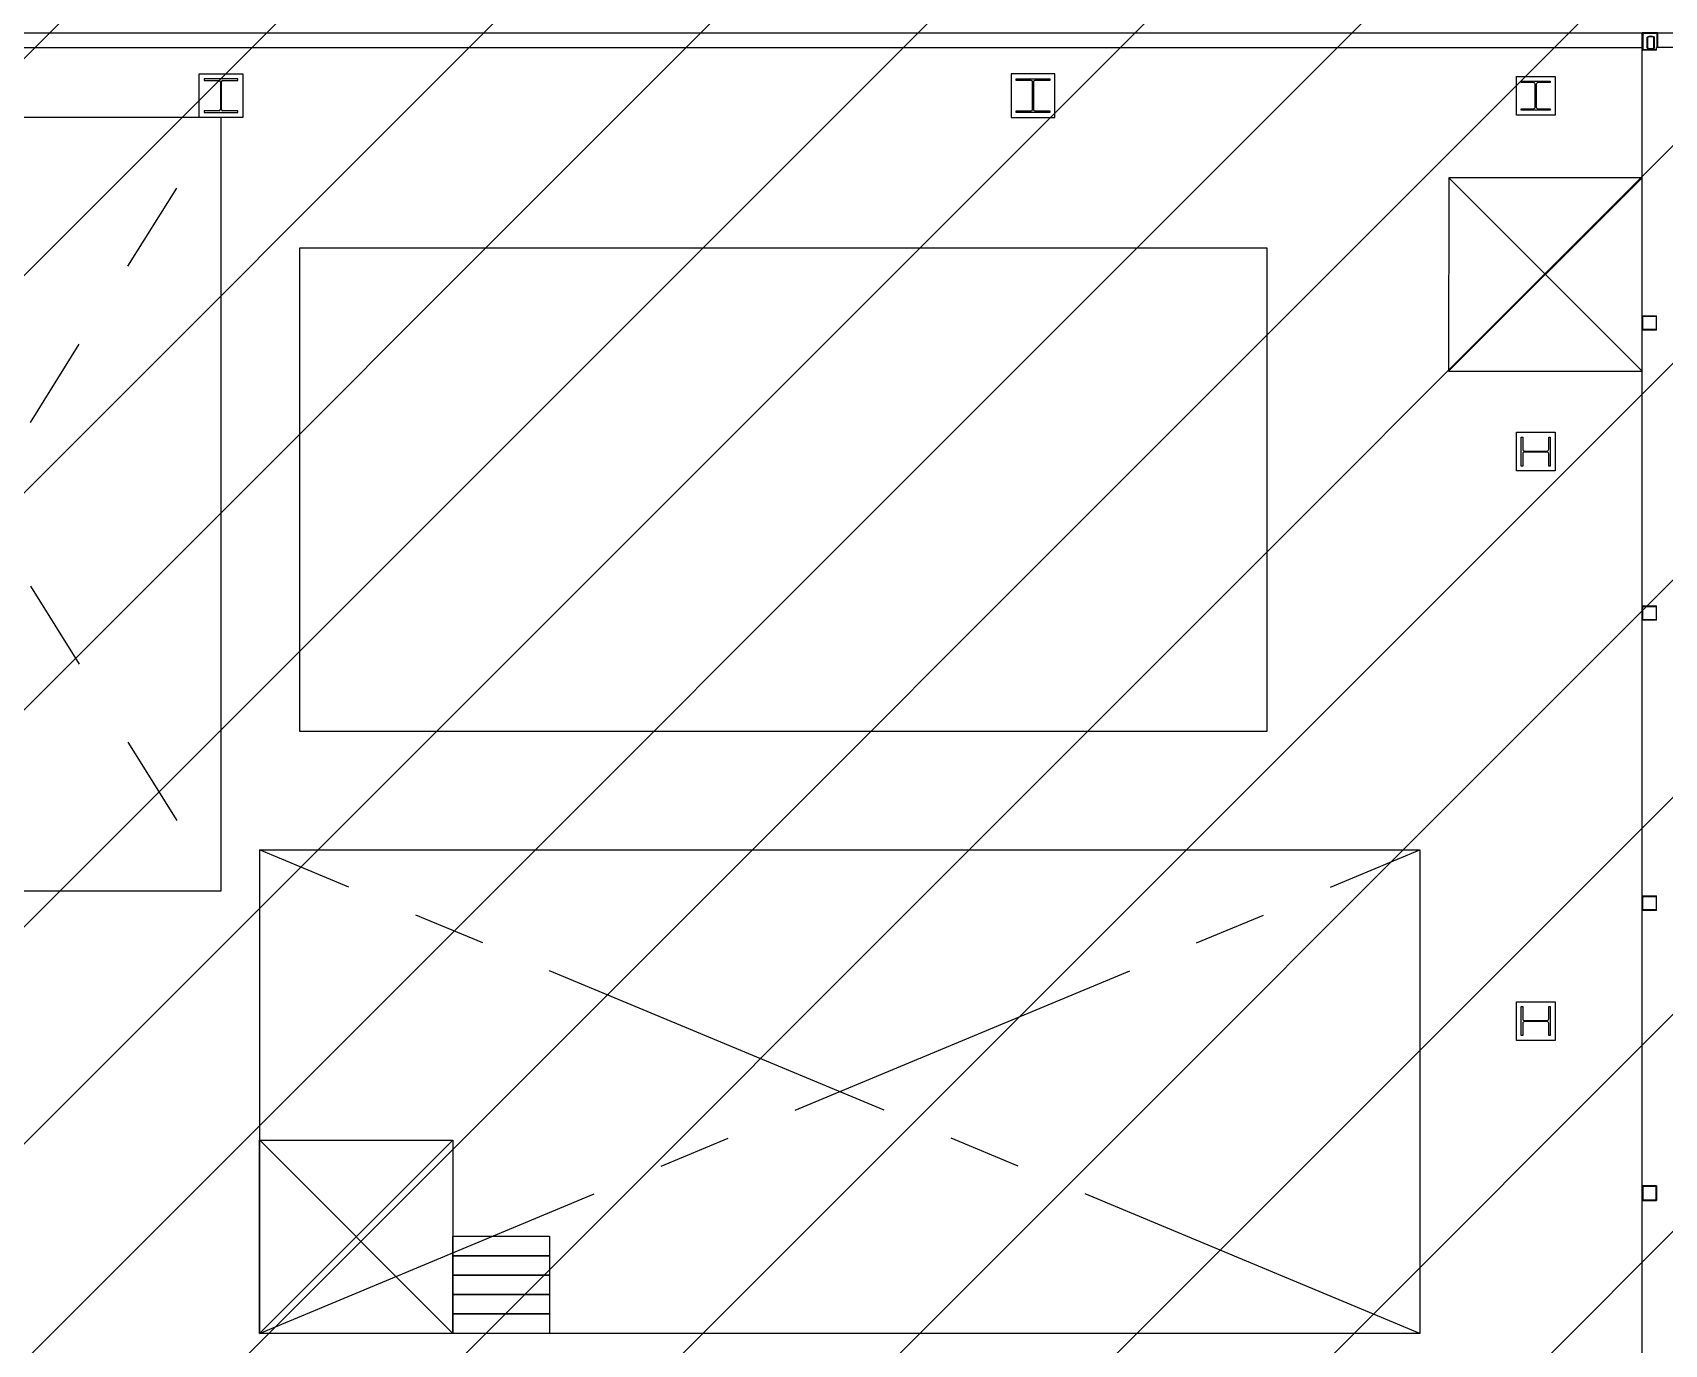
# Model space of a CAD drawing. Header units: millimetres. Extents: x -300 to 383236, y -195106 to -144646.
# Drawn here: x 140328 to 141341, y -149732 to -148918 of the extents above; entities that cross this region are included whole.
import ezdxf

# ---------------------------------------------------------------- set-up
doc = ezdxf.new("R2010")
doc.units = ezdxf.units.MM
doc.header["$LTSCALE"] = 60
doc.linetypes.add('CENTER', pattern=[2, 1.25, -0.25, 0.25, -0.25])
doc.linetypes.add('PHANTOM2', pattern=[31.75, 15.875, -3.175, 3.175, -3.175, 3.175, -3.175])
for name, color, linetype in [('C_CEN', 1, 'CENTER'), ('C_STEEL', 2, 'Continuous'), ('C_TEXT_01', 2, 'Continuous')]:
    doc.layers.add(name, color=color, linetype=linetype)

# ---------------------------------------------------------------- blocks, each defined once
blk = doc.blocks.new('KEY PLAN_NEW')
h = blk.add_hatch()
h.set_pattern_fill('ANSI31', color=253, scale=2)
h.set_pattern_definition([(45, (-1396.921, -1800.0236), (-4.490128, 4.490128), [])])
edge = h.paths.add_edge_path()
edge.add_line((-2006.86, -1075.94), (-2006.86, -1091.94))
edge.add_line((-2006.86, -1091.94), (-2067.86, -1091.94))
edge.add_line((-2067.86, -1091.94), (-2067.86, -1375.94))
edge.add_line((-2067.86, -1375.94), (-2006.86, -1375.94))
edge.add_line((-2006.86, -1375.94), (-2006.86, -1391.94))
edge.add_line((-2006.86, -1391.94), (-2007.86, -1391.94))
edge.add_line((-2007.86, -1391.94), (-2007.86, -1488.94))
edge.add_line((-2007.86, -1488.94), (-2008.31, -1488.94))
edge.add_arc((-2028.72, -1493.5), 20.91, 12.5777, 76.5787)
edge.add_line((-2023.86, -1473.16), (-2023.86, -1391.94))
edge.add_line((-2023.86, -1391.94), (-2247.86, -1391.94))
edge.add_line((-2247.86, -1391.94), (-2247.86, -1488.94))
edge.add_line((-2247.86, -1488.94), (-2263.86, -1488.94))
edge.add_line((-2263.86, -1488.94), (-2263.86, -1452.18))
edge.add_line((-2263.86, -1452.18), (-2549.86, -1452.18))
edge.add_line((-2549.86, -1452.18), (-2549.86, -1488.94))
edge.add_line((-2549.86, -1488.94), (-2565.86, -1488.94))
edge.add_line((-2565.86, -1488.94), (-2565.86, -1427.94))
edge.add_line((-2565.86, -1427.94), (-2720.86, -1427.94))
edge.add_line((-2720.86, -1427.94), (-2720.86, -1411.94))
edge.add_line((-2720.86, -1411.94), (-2623.86, -1411.94))
edge.add_line((-2623.86, -1411.94), (-2623.86, -1075.94))
edge.add_line((-2623.86, -1075.94), (-2563.86, -1075.94))
edge.add_line((-2563.86, -1075.94), (-2563.86, -1071.94))
edge.add_line((-2563.86, -1071.94), (-2547.86, -1071.94))
edge.add_line((-2547.86, -1071.94), (-2547.86, -1091.94))
edge.add_line((-2547.86, -1091.94), (-2607.86, -1091.94))
edge.add_line((-2607.86, -1091.94), (-2607.86, -1411.94))
edge.add_line((-2607.86, -1411.94), (-2549.86, -1411.94))
edge.add_line((-2549.86, -1411.94), (-2549.86, -1436.18))
edge.add_line((-2549.86, -1436.18), (-2263.86, -1436.18))
edge.add_line((-2263.86, -1436.18), (-2263.86, -1375.94))
edge.add_line((-2263.86, -1375.94), (-2083.86, -1375.94))
edge.add_line((-2083.86, -1375.94), (-2083.86, -1075.94))
edge.add_line((-2083.86, -1075.94), (-2006.86, -1075.94))
at = {"color": 253}
for p, q in [((-2543.86, -1071.94, 46), (-2123.86, -1071.94, 46)), ((-2120.62, -1071.94, 46), (-2123.86, -1071.94, 46)), ((-2123.86, -1071.94, 46), (-2123.86, -1075.5, 46)), ((-2123.86, -1075.5, 46), (-2123.86, -1071.94, 46)), ((-2120.62, -1071.94, 46), (-2067.1, -1071.94, 46)), ((-2543.86, -1074.94, 46), (-2123.86, -1074.94, 46)), ((-2123.86, -1368.38, 46), (-2123.86, -1075.5, 46)), ((-2120.62, -1074.94, 46), (-2120.86, -1074.94, 46)), ((-2120.86, -1075.5, 46), (-2120.86, -1074.94, 46)), ((-2067.1, -1074.94, 46), (-2120.62, -1074.94, 46)), ((-2414.36, -1081.44, 46), (-2421.36, -1081.44, 46)), ((-2421.36, -1081.44, 46), (-2421.36, -1081.82, 46)), ((-2421.36, -1081.82, 46), (-2418.24, -1081.82, 46)), ((-2417.98, -1082.08, 46), (-2417.98, -1087.8, 46)), ((-2417.74, -1087.8, 46), (-2417.74, -1082.08, 46)), ((-2417.48, -1081.82, 46), (-2414.36, -1081.82, 46)), ((-2414.36, -1081.82, 46), (-2414.36, -1081.44, 46)), ((-2253.36, -1081.82, 46), (-2253.36, -1081.44, 46)), ((-2253.36, -1081.44, 46), (-2246.36, -1081.44, 46)), ((-2250.24, -1081.82, 46), (-2253.36, -1081.82, 46)), ((-2249.98, -1087.8, 46), (-2249.98, -1082.08, 46)), ((-2249.74, -1082.08, 46), (-2249.74, -1087.8, 46)), ((-2246.36, -1081.82, 46), (-2249.48, -1081.82, 46)), ((-2246.36, -1081.44, 46), (-2246.36, -1081.82, 46)), ((-2417.86, -1089.44, 46), (-2517.86, -1089.44, 46)), ((-2418.24, -1088.06, 46), (-2421.36, -1088.06, 46)), ((-2421.36, -1088.06, 46), (-2421.36, -1088.44, 46)), ((-2421.36, -1088.44, 46), (-2414.36, -1088.44, 46)), ((-2417.86, -1089.44, 46), (-2417.86, -1249.44, 46)), ((-2414.36, -1088.06, 46), (-2417.48, -1088.06, 46)), ((-2414.36, -1088.44, 46), (-2414.36, -1088.06, 46)), ((-2253.36, -1088.44, 46), (-2253.36, -1088.06, 46)), ((-2253.36, -1088.06, 46), (-2250.24, -1088.06, 46)), ((-2246.36, -1088.44, 46), (-2253.36, -1088.44, 46)), ((-2249.48, -1088.06, 46), (-2246.36, -1088.06, 46)), ((-2246.36, -1088.06, 46), (-2246.36, -1088.44, 46)), ((-2123.86, -1130.44, 46), (-2120.86, -1130.44, 46)), ((-2123.74, -1133.32, 46), (-2123.74, -1130.56, 46)), ((-2123.74, -1130.56, 46), (-2120.98, -1130.56, 46)), ((-2120.98, -1130.56, 46), (-2120.98, -1133.32, 46)), ((-2120.98, -1130.56, 46), (-2120.98, -1133.32, 46)), ((-2120.86, -1133.44, 46), (-2120.86, -1130.44, 46)), ((-2120.86, -1133.44, 46), (-2123.86, -1133.44, 46)), ((-2120.98, -1133.32, 46), (-2123.74, -1133.32, 46)), ((-2123.86, -1190.44, 46), (-2120.86, -1190.44, 46)), ((-2123.74, -1193.32, 46), (-2123.74, -1190.56, 46)), ((-2123.74, -1190.56, 46), (-2120.98, -1190.56, 46)), ((-2120.98, -1190.56, 46), (-2120.98, -1193.32, 46)), ((-2120.98, -1190.56, 46), (-2120.98, -1193.32, 46)), ((-2120.86, -1193.44, 46), (-2120.86, -1190.44, 46)), ((-2120.86, -1193.44, 46), (-2123.86, -1193.44, 46)), ((-2120.98, -1193.32, 46), (-2123.74, -1193.32, 46)), ((-2409.86, -1240.94, 46), (-2409.86, -1340.94, 46)), ((-2417.86, -1249.44, 46), (-2517.86, -1249.44, 46)), ((-2123.86, -1250.44, 46), (-2120.86, -1250.44, 46)), ((-2123.74, -1253.32, 46), (-2123.74, -1250.56, 46)), ((-2123.74, -1250.56, 46), (-2120.98, -1250.56, 46)), ((-2120.98, -1250.56, 46), (-2120.98, -1253.32, 46)), ((-2120.98, -1250.56, 46), (-2120.98, -1253.32, 46)), ((-2120.86, -1253.44, 46), (-2120.86, -1250.44, 46)), ((-2120.86, -1253.44, 46), (-2123.86, -1253.44, 46)), ((-2120.98, -1253.32, 46), (-2123.74, -1253.32, 46)), ((-2120.86, -1310.44, 46), (-2123.86, -1310.44, 46)), ((-2120.98, -1310.56, 46), (-2123.74, -1310.56, 46)), ((-2123.74, -1310.56, 46), (-2123.74, -1313.32, 46)), ((-2120.98, -1313.32, 46), (-2120.98, -1310.56, 46)), ((-2120.98, -1313.32, 46), (-2120.98, -1310.56, 46)), ((-2120.86, -1310.44, 46), (-2120.86, -1313.44, 46)), ((-2123.86, -1313.44, 46), (-2120.86, -1313.44, 46)), ((-2123.74, -1313.32, 46), (-2120.98, -1313.32, 46))]:
    blk.add_line(p, q, dxfattribs=at)
at = {"color": 253, "linetype": 'Continuous'}
for p, q in [((-2123.74, -1072.35, 46), (-2123.86, -1072.35, 46)), ((-2123.74, -1072.06, 46), (-2123.74, -1072.06, 46)), ((-2123.74, -1072.06, 46), (-2123.74, -1072.06, 46)), ((-2123.74, -1072.35, 46), (-2123.74, -1075.38, 46)), ((-2123.45, -1072.06, 46), (-2123.45, -1071.94, 46)), ((-2120.74, -1072.06, 46), (-2123.45, -1072.06, 46)), ((-2122.84, -1075.1, 46), (-2122.84, -1072.84, 46)), ((-2122.72, -1072.91, 46), (-2122.72, -1075.04, 46)), ((-2121.45, -1075.04, 46), (-2121.45, -1072.91, 46)), ((-2121.33, -1072.84, 46), (-2121.33, -1075.1, 46)), ((-2120.74, -1071.94, 46), (-2120.74, -1072.06, 46)), ((-2120.62, -1072.06, 46), (-2120.74, -1072.06, 46)), ((-2120.74, -1074.94, 46), (-2120.74, -1072.06, 46)), ((-2120.62, -1074.94, 46), (-2120.62, -1071.94, 46)), ((-2123.74, -1075.38, 46), (-2123.86, -1075.38, 46)), ((-2120.86, -1075.5, 46), (-2123.86, -1075.5, 46)), ((-2123.74, -1075.5, 46), (-2123.74, -1075.38, 46)), ((-2123.74, -1075.38, 46), (-2120.86, -1075.38, 46))]:
    blk.add_line(p, q, dxfattribs=at)
at = {"color": 253, "elevation": 46}
for points in [[(-2163.86, -1101.94), (-2163.88, -1141.94), (-2123.86, -1141.94), (-2123.86, -1101.94)], [(-2401.51, -1116.43), (-2201.51, -1116.43), (-2201.51, -1216.43), (-2401.51, -1216.43)], [(-2409.86, -1300.94), (-2369.86, -1300.94), (-2369.86, -1340.94), (-2409.86, -1340.94)], [(-2369.86, -1324.86), (-2369.86, -1320.85), (-2349.88, -1320.85), (-2349.88, -1324.86)], [(-2369.86, -1328.88), (-2369.86, -1324.86), (-2349.88, -1324.86), (-2349.88, -1328.88)], [(-2369.86, -1332.89), (-2369.86, -1328.88), (-2349.88, -1328.88), (-2349.88, -1332.89)], [(-2369.86, -1336.91), (-2369.86, -1332.89), (-2349.88, -1332.89), (-2349.88, -1336.91)], [(-2369.86, -1340.92), (-2369.86, -1336.91), (-2349.88, -1336.91), (-2349.88, -1340.92)]]:
    blk.add_lwpolyline(points, close=True, dxfattribs=at)
blk.add_lwpolyline([(-2409.86, -1240.94), (-2169.86, -1240.94), (-2169.86, -1340.94), (-2409.86, -1340.94)], dxfattribs=at)
at = {"color": 253, "linetype": 'Continuous'}
for centre, radius, start, end in [((-2123.45, -1072.35, 46), 0.41, 90, 180), ((-2123.45, -1072.35, 46), 0.29, 90, 180), ((-2122.08, -1073.97, 46), 1.36, 56.2792, 123.7208), ((-2122.08, -1073.97, 46), 1.24, 59.1964, 120.8036), ((-2120.74, -1072.06, 46), 0.12, 0, 90), ((-2123.74, -1075.38, 46), 0.12, 180, 270), ((-2122.08, -1073.97, 46), 1.36, 236.2792, 303.7208), ((-2122.08, -1073.97, 46), 1.24, 239.1964, 300.8036)]:
    blk.add_arc(centre, radius, start, end, dxfattribs=at)
at = {"color": 253}
for centre, start, end in [((-2418.24, -1082.08, 46), 0, 90), ((-2417.48, -1082.08, 46), 90, 180), ((-2250.24, -1082.08, 46), 0, 90), ((-2249.48, -1082.08, 46), 90, 180), ((-2418.24, -1087.8, 46), 270, 0), ((-2417.48, -1087.8, 46), 180, 270), ((-2250.24, -1087.8, 46), 270, 0), ((-2249.48, -1087.8, 46), 180, 270)]:
    blk.add_arc(centre, 0.26, start, end, dxfattribs=at)
at = {"color": 253, "linetype": 'Continuous'}
for points, knots in [([(-2122.84, -1072.84, 46), (-2122.84, -1072.84, 46), (-2122.84, -1072.84, 46), (-2122.83, -1072.84, 46), (-2122.83, -1072.84, 46), (-2122.83, -1072.84, 46), (-2122.83, -1072.85, 46), (-2122.83, -1072.85, 46), (-2122.82, -1072.85, 46), (-2122.82, -1072.85, 46), (-2122.81, -1072.86, 46), (-2122.81, -1072.86, 46), (-2122.8, -1072.86, 46), (-2122.8, -1072.86, 46), (-2122.8, -1072.86, 46), (-2122.8, -1072.86, 46), (-2122.79, -1072.87, 46), (-2122.79, -1072.87, 46), (-2122.79, -1072.87, 46), (-2122.79, -1072.87, 46), (-2122.78, -1072.87, 46), (-2122.78, -1072.88, 46), (-2122.77, -1072.88, 46), (-2122.77, -1072.88, 46), (-2122.76, -1072.88, 46), (-2122.76, -1072.88, 46), (-2122.76, -1072.88, 46), (-2122.76, -1072.88, 46), (-2122.76, -1072.89, 46), (-2122.76, -1072.89, 46), (-2122.75, -1072.89, 46), (-2122.75, -1072.89, 46), (-2122.74, -1072.89, 46), (-2122.74, -1072.89, 46), (-2122.74, -1072.9, 46), (-2122.74, -1072.9, 46), (-2122.74, -1072.9, 46), (-2122.74, -1072.9, 46), (-2122.73, -1072.9, 46), (-2122.73, -1072.9, 46), (-2122.73, -1072.9, 46), (-2122.73, -1072.9, 46), (-2122.73, -1072.9, 46), (-2122.72, -1072.9, 46), (-2122.72, -1072.91, 46), (-2122.72, -1072.91, 46), (-2122.72, -1072.91, 46), (-2122.72, -1072.91, 46), (-2122.72, -1072.91, 46), (-2122.72, -1072.91, 46), (-2122.72, -1072.91, 46), (-2122.72, -1072.91, 46), (-2122.72, -1072.91, 46), (-2122.72, -1072.91, 46)], [0, 0, 0, 0, 0.00782, 0.00782, 0.015639, 0.031279, 0.031279, 0.062557, 0.062557, 0.125114, 0.125114, 0.187671, 0.187671, 0.21895, 0.21895, 0.234589, 0.234589, 0.250228, 0.250228, 0.312785, 0.312785, 0.375342, 0.375342, 0.437899, 0.437899, 0.453538, 0.453538, 0.469178, 0.469178, 0.500456, 0.500456, 0.563013, 0.563013, 0.62557, 0.62557, 0.641209, 0.641209, 0.656849, 0.656849, 0.688127, 0.688127, 0.750684, 0.750684, 0.813241, 0.813241, 0.828881, 0.828881, 0.84452, 0.84452, 0.875798, 0.875798, 0.938355, 1, 1, 1, 1]), ([(-2121.45, -1072.91, 46), (-2121.45, -1072.91, 46), (-2121.45, -1072.91, 46), (-2121.45, -1072.91, 46), (-2121.44, -1072.91, 46), (-2121.44, -1072.91, 46), (-2121.44, -1072.91, 46), (-2121.44, -1072.91, 46), (-2121.44, -1072.91, 46), (-2121.44, -1072.91, 46), (-2121.44, -1072.9, 46), (-2121.44, -1072.9, 46), (-2121.43, -1072.9, 46), (-2121.43, -1072.9, 46), (-2121.43, -1072.9, 46), (-2121.43, -1072.9, 46), (-2121.43, -1072.9, 46), (-2121.43, -1072.9, 46), (-2121.43, -1072.9, 46), (-2121.43, -1072.9, 46), (-2121.42, -1072.89, 46), (-2121.42, -1072.89, 46), (-2121.41, -1072.89, 46), (-2121.41, -1072.89, 46), (-2121.41, -1072.89, 46), (-2121.41, -1072.89, 46), (-2121.4, -1072.88, 46), (-2121.4, -1072.88, 46), (-2121.4, -1072.88, 46), (-2121.4, -1072.88, 46), (-2121.4, -1072.88, 46), (-2121.39, -1072.88, 46), (-2121.39, -1072.88, 46), (-2121.38, -1072.87, 46), (-2121.38, -1072.87, 46), (-2121.37, -1072.87, 46), (-2121.37, -1072.87, 46), (-2121.37, -1072.87, 46), (-2121.37, -1072.86, 46), (-2121.37, -1072.86, 46), (-2121.36, -1072.86, 46), (-2121.36, -1072.86, 46), (-2121.36, -1072.86, 46), (-2121.35, -1072.86, 46), (-2121.35, -1072.85, 46), (-2121.34, -1072.85, 46), (-2121.34, -1072.85, 46), (-2121.33, -1072.85, 46), (-2121.33, -1072.84, 46), (-2121.33, -1072.84, 46), (-2121.33, -1072.84, 46), (-2121.33, -1072.84, 46), (-2121.33, -1072.84, 46), (-2121.33, -1072.84, 46)], [0, 0, 0, 0, 0.06206, 0.12459, 0.12459, 0.155854, 0.155854, 0.171487, 0.171487, 0.187119, 0.187119, 0.249648, 0.249648, 0.312178, 0.312178, 0.343442, 0.343442, 0.359075, 0.359075, 0.374707, 0.374707, 0.437236, 0.437236, 0.499766, 0.499766, 0.53103, 0.53103, 0.546663, 0.546663, 0.562295, 0.562295, 0.624824, 0.624824, 0.687353, 0.687353, 0.749883, 0.749883, 0.765515, 0.765515, 0.781147, 0.781147, 0.812412, 0.812412, 0.874941, 0.874941, 0.937471, 0.937471, 0.968735, 0.968735, 0.984368, 0.992184, 0.992184, 1, 1, 1, 1]), ([(-2122.84, -1075.1, 46), (-2122.84, -1075.1, 46), (-2122.84, -1075.1, 46), (-2122.83, -1075.1, 46), (-2122.83, -1075.1, 46), (-2122.83, -1075.1, 46), (-2122.83, -1075.1, 46), (-2122.83, -1075.1, 46), (-2122.82, -1075.1, 46), (-2122.82, -1075.09, 46), (-2122.81, -1075.09, 46), (-2122.81, -1075.09, 46), (-2122.8, -1075.09, 46), (-2122.8, -1075.09, 46), (-2122.8, -1075.08, 46), (-2122.8, -1075.08, 46), (-2122.79, -1075.08, 46), (-2122.79, -1075.08, 46), (-2122.79, -1075.08, 46), (-2122.79, -1075.08, 46), (-2122.78, -1075.07, 46), (-2122.78, -1075.07, 46), (-2122.77, -1075.07, 46), (-2122.77, -1075.07, 46), (-2122.76, -1075.06, 46), (-2122.76, -1075.06, 46), (-2122.76, -1075.06, 46), (-2122.76, -1075.06, 46), (-2122.76, -1075.06, 46), (-2122.76, -1075.06, 46), (-2122.75, -1075.06, 46), (-2122.75, -1075.06, 46), (-2122.74, -1075.05, 46), (-2122.74, -1075.05, 46), (-2122.74, -1075.05, 46), (-2122.74, -1075.05, 46), (-2122.74, -1075.05, 46), (-2122.74, -1075.05, 46), (-2122.73, -1075.05, 46), (-2122.73, -1075.05, 46), (-2122.73, -1075.05, 46), (-2122.73, -1075.05, 46), (-2122.73, -1075.04, 46), (-2122.72, -1075.04, 46), (-2122.72, -1075.04, 46), (-2122.72, -1075.04, 46), (-2122.72, -1075.04, 46), (-2122.72, -1075.04, 46), (-2122.72, -1075.04, 46), (-2122.72, -1075.04, 46), (-2122.72, -1075.04, 46), (-2122.72, -1075.04, 46), (-2122.72, -1075.04, 46), (-2122.72, -1075.04, 46)], [0, 0, 0, 0, 0.00782, 0.00782, 0.015639, 0.031279, 0.031279, 0.062557, 0.062557, 0.125114, 0.125114, 0.187671, 0.187671, 0.21895, 0.21895, 0.234589, 0.234589, 0.250228, 0.250228, 0.312785, 0.312785, 0.375342, 0.375342, 0.437899, 0.437899, 0.453538, 0.453538, 0.469178, 0.469178, 0.500456, 0.500456, 0.563013, 0.563013, 0.62557, 0.62557, 0.641209, 0.641209, 0.656849, 0.656849, 0.688127, 0.688127, 0.750684, 0.750684, 0.813241, 0.813241, 0.828881, 0.828881, 0.84452, 0.84452, 0.875798, 0.875798, 0.938355, 1, 1, 1, 1]), ([(-2121.45, -1075.04, 46), (-2121.45, -1075.04, 46), (-2121.45, -1075.04, 46), (-2121.45, -1075.04, 46), (-2121.44, -1075.04, 46), (-2121.44, -1075.04, 46), (-2121.44, -1075.04, 46), (-2121.44, -1075.04, 46), (-2121.44, -1075.04, 46), (-2121.44, -1075.04, 46), (-2121.44, -1075.04, 46), (-2121.44, -1075.04, 46), (-2121.43, -1075.05, 46), (-2121.43, -1075.05, 46), (-2121.43, -1075.05, 46), (-2121.43, -1075.05, 46), (-2121.43, -1075.05, 46), (-2121.43, -1075.05, 46), (-2121.43, -1075.05, 46), (-2121.43, -1075.05, 46), (-2121.42, -1075.05, 46), (-2121.42, -1075.05, 46), (-2121.41, -1075.06, 46), (-2121.41, -1075.06, 46), (-2121.41, -1075.06, 46), (-2121.41, -1075.06, 46), (-2121.4, -1075.06, 46), (-2121.4, -1075.06, 46), (-2121.4, -1075.06, 46), (-2121.4, -1075.06, 46), (-2121.4, -1075.07, 46), (-2121.39, -1075.07, 46), (-2121.39, -1075.07, 46), (-2121.38, -1075.07, 46), (-2121.38, -1075.08, 46), (-2121.37, -1075.08, 46), (-2121.37, -1075.08, 46), (-2121.37, -1075.08, 46), (-2121.37, -1075.08, 46), (-2121.37, -1075.08, 46), (-2121.36, -1075.09, 46), (-2121.36, -1075.09, 46), (-2121.36, -1075.09, 46), (-2121.35, -1075.09, 46), (-2121.35, -1075.09, 46), (-2121.34, -1075.1, 46), (-2121.34, -1075.1, 46), (-2121.33, -1075.1, 46), (-2121.33, -1075.1, 46), (-2121.33, -1075.1, 46), (-2121.33, -1075.1, 46), (-2121.33, -1075.1, 46), (-2121.33, -1075.1, 46), (-2121.33, -1075.1, 46)], [0, 0, 0, 0, 0.06206, 0.12459, 0.12459, 0.155854, 0.155854, 0.171487, 0.171487, 0.187119, 0.187119, 0.249648, 0.249648, 0.312178, 0.312178, 0.343442, 0.343442, 0.359075, 0.359075, 0.374707, 0.374707, 0.437236, 0.437236, 0.499766, 0.499766, 0.53103, 0.53103, 0.546663, 0.546663, 0.562295, 0.562295, 0.624824, 0.624824, 0.687353, 0.687353, 0.749883, 0.749883, 0.765515, 0.765515, 0.781147, 0.781147, 0.812412, 0.812412, 0.874941, 0.874941, 0.937471, 0.937471, 0.968735, 0.968735, 0.984368, 0.992184, 0.992184, 1, 1, 1, 1])]:
    blk.add_open_spline(points, degree=3, knots=knots, dxfattribs=at)
at = {"layer": 'C_CEN', "color": 253, "linetype": 'PHANTOM2', "ltscale": 0.1}
for p, q in [((-2517.86, -1089.44, 46), (-2417.86, -1249.44, 46)), ((-2517.86, -1249.44, 46), (-2417.86, -1089.44, 46)), ((-2123.86, -1101.94, 46), (-2163.88, -1141.94, 46)), ((-2123.86, -1141.94, 46), (-2163.86, -1101.94, 46)), ((-2369.86, -1300.94, 46), (-2409.88, -1340.94, 46)), ((-2369.86, -1340.92, 46), (-2409.86, -1300.92, 46))]:
    blk.add_line(p, q, dxfattribs=at)
at = {"layer": 'C_CEN', "color": 253}
for p, q in [((-2409.86, -1340.94, 46), (-2169.86, -1240.94, 46)), ((-2169.86, -1340.94, 46), (-2409.86, -1240.94, 46))]:
    blk.add_line(p, q, dxfattribs=at)
at = {"layer": 'C_STEEL', "color": 253, "elevation": 46}
for points in [[(-2422.36, -1080.44), (-2413.36, -1080.44), (-2413.36, -1089.44), (-2422.36, -1089.44)], [(-2245.36, -1080.44), (-2254.36, -1080.44), (-2254.36, -1089.44), (-2245.36, -1089.44)]]:
    blk.add_lwpolyline(points, close=True, dxfattribs=at)
at = {"layer": 'C_TEXT_01', "color": 253, "elevation": 46}
for points in [[(-2149.86, -1088.94), (-2149.86, -1080.94), (-2141.86, -1080.94), (-2141.86, -1088.94)], [(-2149.86, -1154.54), (-2141.86, -1154.54), (-2141.86, -1162.54), (-2149.86, -1162.54)], [(-2149.86, -1272.34), (-2141.86, -1272.34), (-2141.86, -1280.34), (-2149.86, -1280.34)]]:
    blk.add_lwpolyline(points, close=True, dxfattribs=at)
for points in [[(-2145.86, -1087.94), (-2148.86, -1087.94), (-2148.86, -1087.64), (-2146.32, -1087.64, 0.414214), (-2145.96, -1087.28), (-2145.96, -1082.6, 0.414214), (-2146.32, -1082.24), (-2148.86, -1082.24), (-2148.86, -1081.94), (-2142.86, -1081.94), (-2142.86, -1082.24), (-2145.4, -1082.24, 0.414214), (-2145.76, -1082.6), (-2145.76, -1087.28, 0.414214), (-2145.4, -1087.64), (-2142.86, -1087.64), (-2142.86, -1087.94), (-2145.86, -1087.94)], [(-2148.86, -1158.54), (-2148.86, -1155.54), (-2148.56, -1155.54), (-2148.56, -1158.08, 0.414214), (-2148.2, -1158.44), (-2143.52, -1158.44, 0.414214), (-2143.16, -1158.08), (-2143.16, -1155.54), (-2142.86, -1155.54), (-2142.86, -1161.54), (-2143.16, -1161.54), (-2143.16, -1159, 0.414214), (-2143.52, -1158.64), (-2148.2, -1158.64, 0.414214), (-2148.56, -1159), (-2148.56, -1161.54), (-2148.86, -1161.54), (-2148.86, -1158.54)], [(-2148.86, -1276.34), (-2148.86, -1273.34), (-2148.56, -1273.34), (-2148.56, -1275.88, 0.414214), (-2148.2, -1276.24), (-2143.52, -1276.24, 0.414214), (-2143.16, -1275.88), (-2143.16, -1273.34), (-2142.86, -1273.34), (-2142.86, -1279.34), (-2143.16, -1279.34), (-2143.16, -1276.8, 0.414214), (-2143.52, -1276.44), (-2148.2, -1276.44, 0.414214), (-2148.56, -1276.8), (-2148.56, -1279.34), (-2148.86, -1279.34), (-2148.86, -1276.34)]]:
    blk.add_lwpolyline(points, format="xyb", dxfattribs=at)

msp = doc.modelspace()

# ---------------------------------------------------------------- hatches: boundary and pattern name
h = msp.add_hatch()
h.set_pattern_fill('ANSI31', color=3, scale=30)
h.set_pattern_definition([(45, (136027.52, -304771.26), (-67.35192, 67.35192), [])])
h.paths.add_polyline_path([(142793.8, -151163.3), (139292.3, -151163.3), (139292.3, -148265.6), (142793.8, -148265.6)])

# ---------------------------------------------------------------- block references
at = {"xscale": 3, "yscale": 3, "zscale": 3}
msp.add_blockref('KEY PLAN_NEW', (147698.9, -145702.1), dxfattribs=at)

doc.saveas('drawing.dxf')
